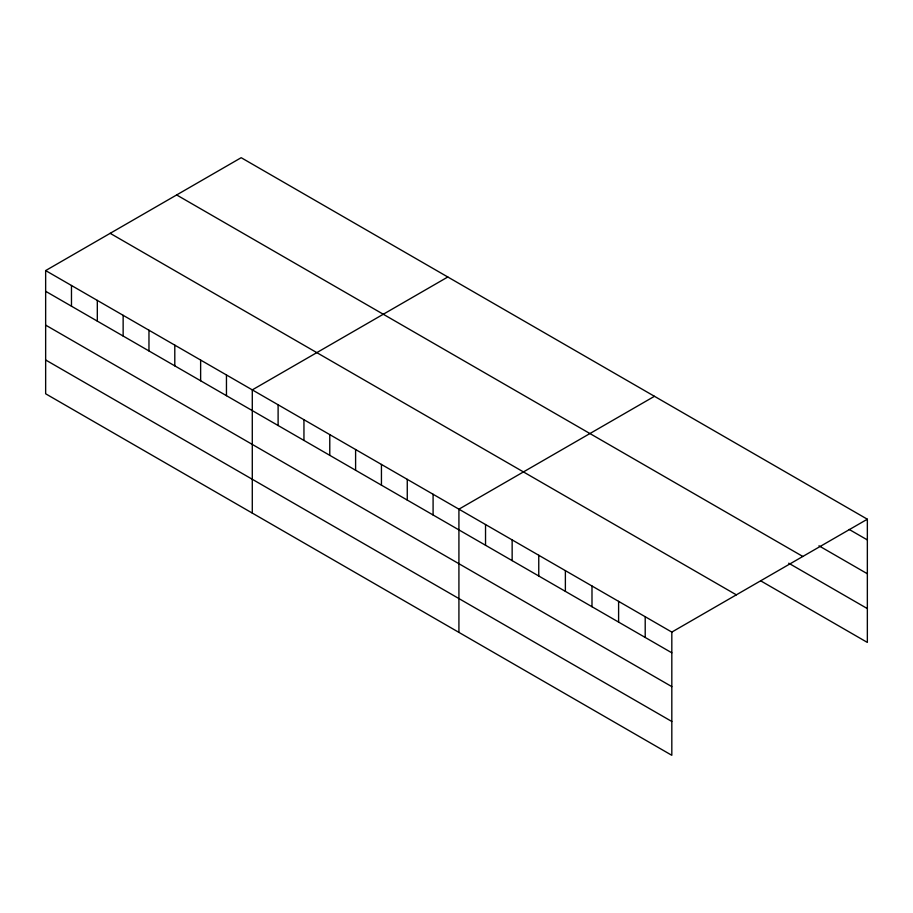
<?xml version="1.0" encoding="UTF-8"?>
<svg xmlns="http://www.w3.org/2000/svg" width="913" height="913" viewBox="0 0 913 913"><rect width="100%" height="100%" fill="white"/><g stroke="black" fill="none" stroke-linecap="round" stroke-linejoin="round"><path stroke-width="1.37" d="M45.65 270.579L671.82 632.093L671.82 755.302L45.65 393.788L45.65 270.579L241.18 157.698L867.35 519.212L867.35 642.421L760.906 580.965M447.815 276.993L252.285 389.885L252.285 513.095M654.45 396.299L458.919 509.18L458.919 632.389M671.82 632.093L867.35 519.212M849.204 529.449L867.35 539.925M818.961 545.814L867.35 573.752M176.654 194.948L802.824 556.462M788.718 563.207L867.35 608.594M110.176 233.329L736.346 594.842M45.65 291.293L671.82 652.818M45.65 325.119L671.82 686.633M45.65 359.973L671.82 721.487M645.206 616.731L645.206 637.445M618.603 601.37L618.603 622.084M591.989 585.998L591.989 606.723M565.375 570.636L565.375 591.362M538.761 555.275L538.761 575.989M512.147 539.914L512.147 560.628M485.533 524.541L485.533 545.266M433.093 494.264L433.093 514.989M407.266 479.359L407.266 500.073M381.44 464.443L381.44 485.157M355.602 449.527L355.602 470.252M329.776 434.622L329.776 455.336M303.949 419.706L303.949 440.42M278.111 404.79L278.111 425.515M226.458 374.969L226.458 395.683M200.632 360.053L200.632 380.778M174.794 345.137L174.794 365.862M148.967 330.232L148.967 350.946M123.141 315.316L123.141 336.03M97.314 300.4L97.314 321.125M71.476 285.495L71.476 306.209"/></g></svg>
